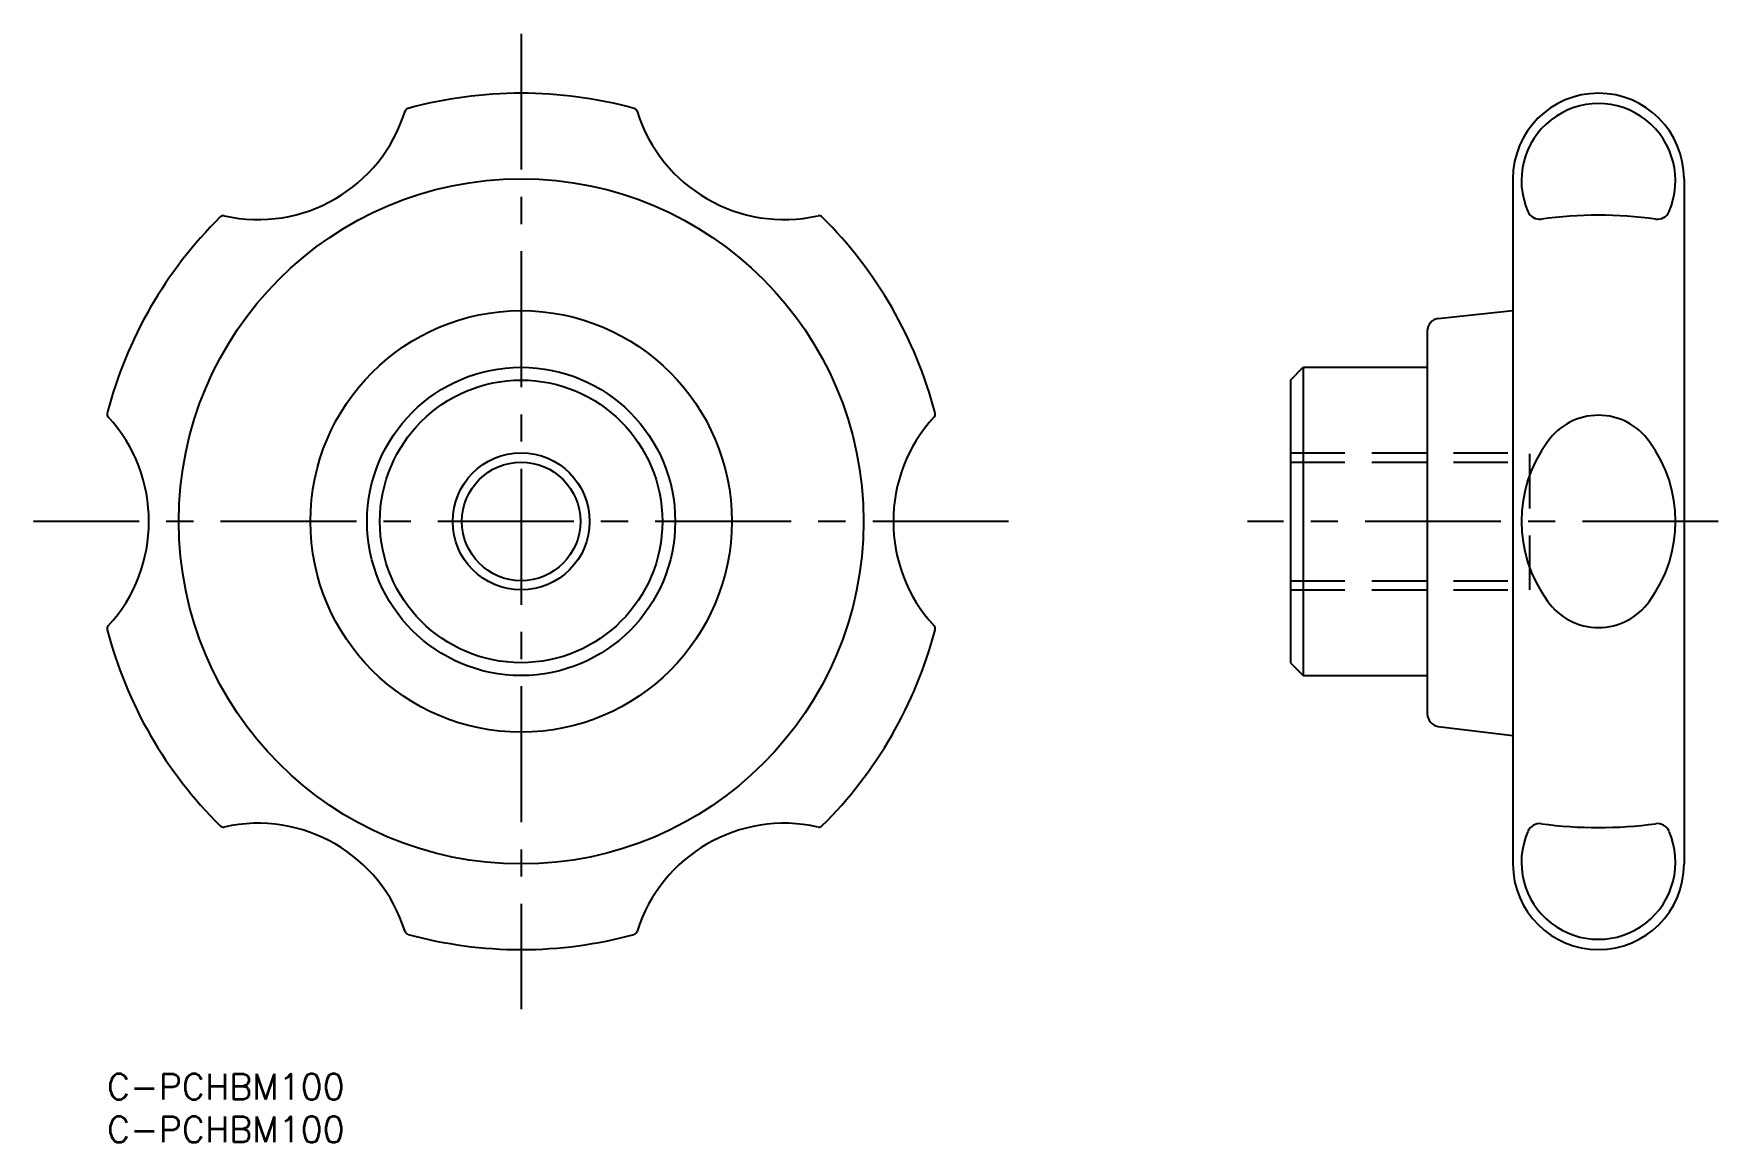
# Model space of a CAD drawing. Extents: x -9 to 188, y -8 to 121.
import ezdxf

# ---------------------------------------------------------------- set-up
doc = ezdxf.new("R2010")
doc.units = 0
doc.header["$LTSCALE"] = 0.5
doc.linetypes.add('CENTER', pattern=[50.8, 31.75, -6.35, 6.35, -6.35])
doc.linetypes.add('DASHED', pattern=[19.05, 12.7, -6.35])
doc.layers.get('0').update_dxf_attribs({"linetype": 'CONTINUOUS'})
doc.layers.add('CENTER', color=1, linetype='CENTER')
doc.styles.get("Standard").update_dxf_attribs({"font": 'txt.shx', "height": 3, "bigfont": 'bigfont.shx'})

# ---------------------------------------------------------------- blocks, each defined once
blk = doc.blocks.new('*U13')
at = {"color": 7, "linetype": 'CONTINUOUS'}
blk.add_text('C-PCHBM100', height=3, dxfattribs=at).set_placement((0, -3))
blk = doc.blocks.new('*U14')
at = {"color": 7, "linetype": 'CONTINUOUS'}
blk.add_text('C-PCHBM100', height=3, dxfattribs=at).set_placement((0, -8))

msp = doc.modelspace()

# ---------------------------------------------------------------- linework, layer by layer
at = {"color": 7, "linetype": 'CONTINUOUS'}
for p, q in [((164.27, 104.5), (164.27, 24.48)), ((184.27, 104.5), (184.27, 24.5)), ((155.54, 88.2), (164.27, 89.11)), ((154.27, 86.72), (154.27, 42.04)), ((138.27, 81), (139.77, 82.5)), ((138.27, 81), (138.27, 48)), ((138.27, 81), (138.27, 48)), ((139.77, 82.5), (139.77, 46.5)), ((139.77, 82.5), (154.27, 82.5)), ((138.27, 48), (139.77, 46.5)), ((139.77, 46.5), (154.27, 46.5)), ((155.54, 40.56), (164.27, 39.52))]:
    msp.add_line(p, q, dxfattribs=at)
at = {"color": 3, "linetype": 'DASHED'}
for p, q in [((138.27, 72.5), (166.27, 72.5)), ((138.27, 71.41), (166.27, 71.41)), ((166.27, 56.5), (166.27, 72.5)), ((138.27, 57.58), (166.27, 57.58)), ((138.27, 56.5), (166.27, 56.5))]:
    msp.add_line(p, q, dxfattribs=at)
at = {"color": 7, "linetype": 'CONTINUOUS'}
for radius in [40, 24.61, 18, 16.5, 6.92]:
    msp.add_circle((48.39, 64.5), radius, dxfattribs=at)
at = {"color": 3, "linetype": 'CONTINUOUS'}
msp.add_circle((48.39, 64.5), 8, dxfattribs=at)
at = {"color": 7, "linetype": 'CONTINUOUS'}
for centre, radius, start, end in [((48.39, 64.5), 50, 74.6715, 105.3285), ((174.27, 104.5), 10, 0, 180), ((17.64, 117.75), 18, 257.3369, 342.6631), ((35.3, 112.24), 0.5, 105.3285, 162.6631), ((61.47, 112.24), 0.5, 17.3369, 74.6715), ((79.13, 117.75), 18, 197.3369, 282.6631), ((174.27, 104.29), 9, 336.3901, 203.6099), ((167.4, 101.29), 1.5, 203.6099, 277.6685), ((181.15, 101.29), 1.5, 262.3315, 336.3901), ((48.39, 64.5), 50, 134.6715, 165.3285), ((13.59, 99.7), 0.5, 77.3369, 134.6715), ((83.19, 99.7), 0.5, 45.3285, 102.6631), ((48.39, 64.5), 50, 14.6715, 45.3285), ((174.27, 50.25), 50, 82.3315, 97.6685), ((155.77, 86.72), 1.5, 99, 180), ((0.5, 77.03), 0.5, 165.3285, 222.6631), ((96.27, 77.03), 0.5, 317.3369, 14.6715), ((174.27, 69.63), 7.27, 34.9972, 145.0028), ((-13.1, 64.5), 18, 317.3369, 42.6631), ((109.88, 64.5), 18, 137.3369, 222.6631), ((180.98, 64.5), 15.71, 143.7082, 216.2918), ((167.57, 64.5), 15.71, 323.7082, 36.2918), ((174.27, 59.37), 7.27, 214.9972, 325.0028), ((0.5, 51.96), 0.5, 137.3369, 194.6715), ((48.39, 64.5), 50, 194.6715, 225.3285), ((48.39, 64.5), 50, 314.6715, 345.3285), ((96.27, 51.96), 0.5, 345.3285, 42.6631), ((155.77, 42.04), 1.5, 180, 261), ((13.59, 29.3), 0.5, 225.3285, 282.6631), ((17.64, 11.25), 18, 17.3369, 102.6631), ((79.13, 11.25), 18, 77.3369, 162.6631), ((83.19, 29.3), 0.5, 257.3369, 314.6715), ((174.27, 24.7), 9, 156.3901, 23.6099), ((167.4, 27.71), 1.5, 82.3315, 156.3901), ((174.27, 78.75), 50, 262.3315, 277.6685), ((181.15, 27.71), 1.5, 23.6099, 97.6685), ((174.27, 24.5), 10, 180.1258, 0.0013), ((35.3, 16.76), 0.5, 197.3369, 254.6715), ((48.39, 64.5), 50, 254.6715, 285.3285), ((61.47, 16.76), 0.5, 285.3285, 342.6631)]:
    msp.add_arc(centre, radius, start, end, dxfattribs=at)
at = {"layer": 'CENTER', "color": 1, "linetype": 'CENTER'}
for p, q in [((48.39, 121.45), (48.39, 7.54)), ((105.34, 64.5), (-8.57, 64.5)), ((188.27, 64.5), (133.27, 64.5))]:
    msp.add_line(p, q, dxfattribs=at)

# ---------------------------------------------------------------- block references
at = {"color": 7, "linetype": 'CONTINUOUS'}
for name in ['*U13', '*U14']:
    msp.add_blockref(name, (0, 0), dxfattribs=at)

doc.saveas('drawing.dxf')
